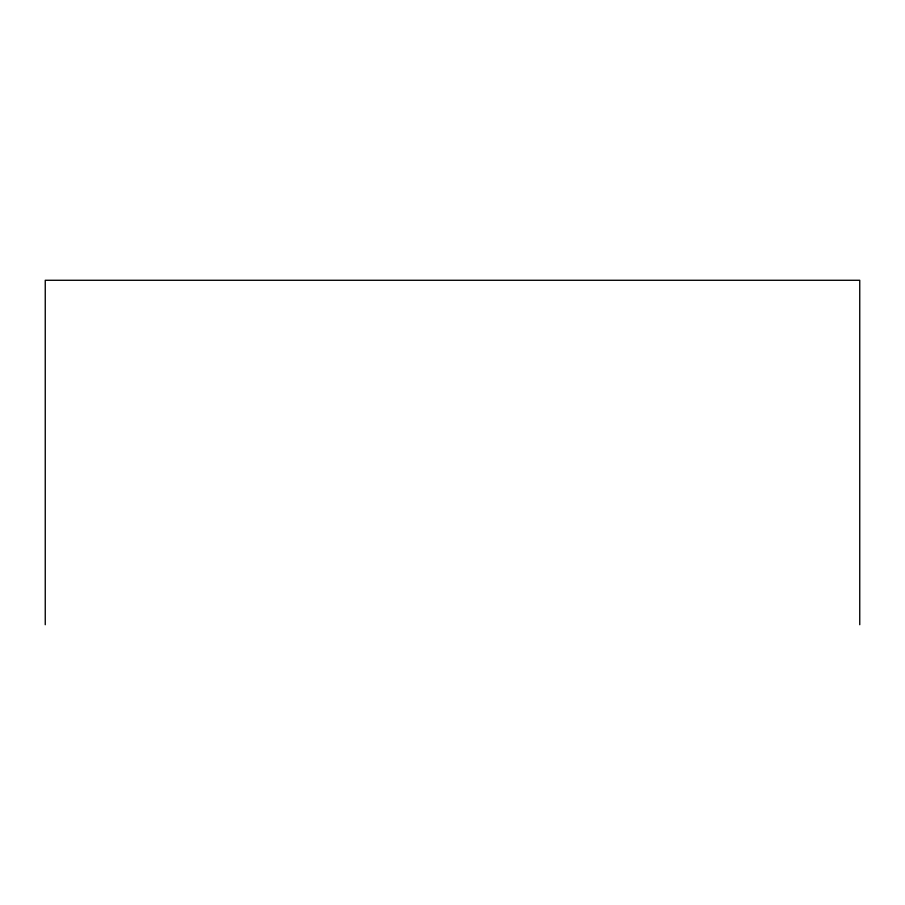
<?xml version="1.0" encoding="UTF-8"?>
<svg xmlns="http://www.w3.org/2000/svg" width="905" height="905" viewBox="0 0 905 905"><rect width="100%" height="100%" fill="white"/><g stroke="black" fill="none" stroke-linecap="round" stroke-linejoin="round"><path stroke-width="1.36" d="M859.75 624.722L859.75 280.279L45.25 280.279L45.25 624.722"/></g></svg>
